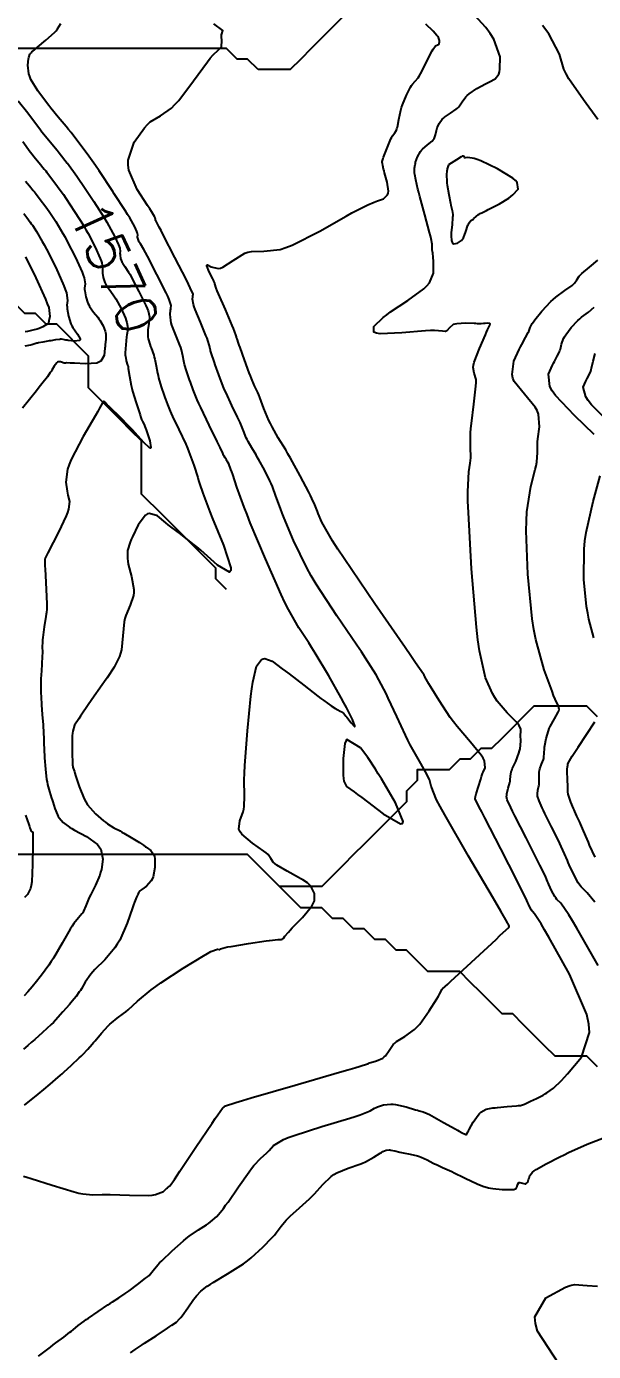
# Model space of a CAD drawing. Header units: metres. Extents: x 837475 to 838479, y 1189012 to 1191015.
# Drawn here: x 837562.2 to 837615.7, y 1190476.2 to 1190601 of the extents above; entities that cross this region are included whole.
import ezdxf

# ---------------------------------------------------------------- set-up
doc = ezdxf.new("R2010")
doc.units = ezdxf.units.M
doc.header["$LTSCALE"] = 0.3
for name, color, linetype in [('COTAS 10', 1, 'Continuous'), ('COTAS INT', 252, 'Continuous'), ('DRENAJE', 5, 'Continuous')]:
    doc.layers.add(name, color=color, linetype=linetype)
doc.styles.get("Standard").update_dxf_attribs({"font": 'simplex.shx'})

msp = doc.modelspace()

# ---------------------------------------------------------------- linework, layer by layer
at = {"layer": 'COTAS 10'}
for points in [[(837616.09, 1190592.24), (837614.75, 1190594.11), (837613.38, 1190596.07), (837613.11, 1190596.55), (837612.89, 1190597), (837612.5, 1190598.42), (837611.49, 1190600.33), (837610.88, 1190601.1)], [(837561.46, 1190594.01), (837562.38, 1190592.87), (837563.27, 1190591.65), (837563.49, 1190591.36), (837563.69, 1190591.09), (837564.34, 1190590.31), (837564.95, 1190589.58), (837565.13, 1190589.35), (837565.33, 1190589.11), (837566.07, 1190588.14), (837566.09, 1190588.12), (837566.97, 1190586.91), (837567.23, 1190586.53), (837567.51, 1190586.13), (837568.58, 1190584.53), (837569.58, 1190582.96), (837569.8, 1190582.58), (837570.01, 1190582.24), (837570.58, 1190581.18), (837570.92, 1190580.43), (837570.98, 1190580.27), (837571.03, 1190580.13), (837571.08, 1190579.82), (837571.05, 1190579.61), (837571.06, 1190579.54), (837571.06, 1190579.47), (837571.11, 1190579.16), (837571.22, 1190578.84), (837571.26, 1190578.75), (837571.31, 1190578.67), (837571.51, 1190578.39), (837571.86, 1190577.86), (837572, 1190577.63), (837572.15, 1190577.35), (837572.84, 1190576.04), (837573.49, 1190574.73), (837573.61, 1190574.45), (837573.7, 1190574.21), (837573.83, 1190573.66), (837573.79, 1190573.29), (837573.77, 1190573.17), (837573.76, 1190573.03), (837573.69, 1190572.44), (837573.69, 1190571.78), (837573.72, 1190571.59), (837573.76, 1190571.41), (837573.94, 1190570.85), (837573.98, 1190570.72), (837574.24, 1190570.05), (837574.29, 1190569.86), (837574.34, 1190569.68), (837574.46, 1190569.03), (837574.59, 1190568.34), (837574.64, 1190568.13), (837574.69, 1190567.91), (837574.95, 1190567.06), (837575.22, 1190566.25), (837575.28, 1190566.06), (837575.34, 1190565.89), (837575.52, 1190565.39), (837575.77, 1190564.78), (837575.88, 1190564.54), (837576.01, 1190564.27), (837576.6, 1190563.05), (837577.25, 1190561.67), (837577.41, 1190561.29), (837577.55, 1190560.93), (837578.01, 1190559.67), (837578.38, 1190558.53), (837578.47, 1190558.24), (837578.56, 1190557.96), (837578.85, 1190557.05), (837579.32, 1190555.79), (837579.52, 1190555.29), (837579.74, 1190554.72), (837580.82, 1190552.14), (837581.51, 1190550.02), (837581.49, 1190549.75), (837581.39, 1190549.61), (837580.26, 1190550.27), (837578.68, 1190551.66), (837578.3, 1190551.98), (837577.93, 1190552.28), (837576.8, 1190553.17), (837575.85, 1190553.87), (837575.61, 1190554.05), (837575.37, 1190554.24), (837574.58, 1190554.89), (837573.85, 1190555.14), (837573.65, 1190555.08), (837573.46, 1190554.97), (837572.78, 1190554.07), (837572.22, 1190552.93), (837572.1, 1190552.66), (837572, 1190552.41), (837571.77, 1190551.65), (837571.75, 1190550.89), (837571.78, 1190550.63), (837571.82, 1190550.35), (837572.13, 1190549.18), (837572.36, 1190547.98), (837572.36, 1190547.68), (837572.33, 1190547.39), (837572.01, 1190546.48), (837571.6, 1190545.53), (837571.52, 1190545.23), (837571.46, 1190544.91), (837571.33, 1190543.6), (837571.19, 1190542.28), (837571.11, 1190541.95), (837571.02, 1190541.64), (837570.52, 1190540.64), (837569.83, 1190539.64), (837569.6, 1190539.31), (837569.37, 1190538.97), (837568.41, 1190537.59), (837567.53, 1190536.3), (837567.34, 1190536.02), (837567.17, 1190535.77), (837566.78, 1190535.17), (837566.6, 1190534.62), (837566.57, 1190534.42), (837566.55, 1190534.19), (837566.53, 1190533.16), (837566.56, 1190532.17), (837566.57, 1190531.97), (837566.58, 1190531.8), (837566.59, 1190531.44), (837566.61, 1190531.3), (837566.62, 1190531.26), (837566.62, 1190531.23), (837566.65, 1190531.13), (837566.75, 1190530.82), (837566.8, 1190530.65), (837566.87, 1190530.44), (837567.19, 1190529.4), (837567.67, 1190528.24), (837567.83, 1190527.95), (837568, 1190527.68), (837568.74, 1190526.83), (837569.5, 1190526.18), (837569.69, 1190526.03), (837569.88, 1190525.89), (837570.47, 1190525.52), (837571.06, 1190525.21), (837571.23, 1190525.11), (837571.41, 1190525.01), (837572.12, 1190524.6), (837572.75, 1190524.22), (837572.88, 1190524.14), (837573, 1190524.07), (837573.27, 1190523.88), (837573.47, 1190523.73), (837573.54, 1190523.68), (837573.62, 1190523.62), (837573.96, 1190523.38), (837574.25, 1190522.97), (837574.3, 1190522.8), (837574.33, 1190522.61), (837574.34, 1190521.76), (837574.17, 1190520.88), (837574.09, 1190520.68), (837574, 1190520.5), (837573.56, 1190520.02), (837573.12, 1190519.7), (837573.03, 1190519.63), (837572.96, 1190519.56), (837572.81, 1190519.38), (837572.74, 1190519.23), (837572.72, 1190519.19), (837572.7, 1190519.15), (837572.61, 1190518.98), (837572.42, 1190518.5), (837572.33, 1190518.25), (837572.22, 1190517.97), (837571.72, 1190516.53), (837571.03, 1190514.93), (837570.8, 1190514.55), (837570.57, 1190514.19), (837569.61, 1190513.07), (837568.69, 1190512.16), (837568.48, 1190511.93), (837568.3, 1190511.71), (837567.78, 1190510.96), (837567.41, 1190510.34), (837567.32, 1190510.19), (837567.22, 1190510.04), (837566.91, 1190509.61), (837566.55, 1190509.17), (837566.42, 1190509.02), (837566.28, 1190508.85), (837565.68, 1190508.16), (837564.97, 1190507.4), (837564.77, 1190507.18), (837564.55, 1190506.97), (837563.74, 1190506.22), (837563.02, 1190505.57), (837562.86, 1190505.43), (837562.72, 1190505.3), (837562.36, 1190504.99), (837561.95, 1190504.65)], [(837602.02, 1190587.97), (837601.9, 1190587.6), (837601.89, 1190587.52), (837601.88, 1190587.43), (837601.84, 1190587.02), (837601.86, 1190586.45), (837601.88, 1190586.26), (837601.9, 1190586.06), (837602.05, 1190585.19), (837602.22, 1190584.37), (837602.26, 1190584.19), (837602.29, 1190584.04), (837602.38, 1190583.66), (837602.42, 1190583.31), (837602.42, 1190583.17), (837602.41, 1190583.02), (837602.36, 1190582.32), (837602.29, 1190581.6), (837602.29, 1190581.43), (837602.28, 1190581.28), (837602.3, 1190580.85), (837602.41, 1190580.61), (837602.47, 1190580.57), (837602.54, 1190580.55), (837602.88, 1190580.6), (837603.26, 1190580.86), (837603.35, 1190580.97), (837603.43, 1190581.1), (837603.66, 1190581.7), (837603.85, 1190582.28), (837603.9, 1190582.4), (837603.96, 1190582.5), (837604.13, 1190582.72), (837604.32, 1190582.83), (837604.38, 1190582.87), (837604.43, 1190582.91), (837604.65, 1190583.1), (837604.87, 1190583.29), (837604.93, 1190583.34), (837605, 1190583.38), (837605.23, 1190583.5), (837605.62, 1190583.68), (837605.78, 1190583.76), (837605.96, 1190583.86), (837606.82, 1190584.31), (837607.71, 1190584.84), (837607.91, 1190584.99), (837608.09, 1190585.14), (837608.58, 1190585.68), (837608.51, 1190586.31), (837608.33, 1190586.51), (837608.08, 1190586.73), (837606.63, 1190587.6), (837605.06, 1190588.35), (837604.73, 1190588.48), (837604.45, 1190588.58), (837603.86, 1190588.68), (837603.63, 1190588.63), (837603.59, 1190588.63), (837603.55, 1190588.64), (837603.51, 1190588.75), (837603.4, 1190588.8), (837603.32, 1190588.78), (837603.23, 1190588.74), (837602.77, 1190588.46), (837602.02, 1190587.97)], [(837615.83, 1190518.5), (837615.09, 1190519.38), (837614.54, 1190519.94), (837614.4, 1190520.12), (837614.26, 1190520.32), (837613.8, 1190521.17), (837613.41, 1190522.03), (837613.31, 1190522.24), (837613.23, 1190522.43), (837612.97, 1190523.05), (837612.65, 1190523.76), (837612.53, 1190524.02), (837612.39, 1190524.31), (837611.74, 1190525.59), (837611.11, 1190526.85), (837610.97, 1190527.13), (837610.85, 1190527.38), (837610.56, 1190528.04), (837610.43, 1190528.48), (837610.42, 1190528.59), (837610.41, 1190528.7), (837610.46, 1190529.06), (837610.54, 1190529.45), (837610.56, 1190529.57), (837610.57, 1190529.7), (837610.56, 1190530.23), (837610.58, 1190530.78), (837610.6, 1190530.92), (837610.63, 1190531.06), (837610.8, 1190531.52), (837610.97, 1190531.94), (837611, 1190532.05), (837611.02, 1190532.16), (837611.05, 1190532.53), (837611.07, 1190532.97), (837611.09, 1190533.12), (837611.11, 1190533.28), (837611.22, 1190533.93), (837611.44, 1190534.66), (837611.52, 1190534.86), (837611.61, 1190535.06), (837612.02, 1190535.78), (837612.37, 1190536.4), (837612.42, 1190536.54), (837612.45, 1190536.66), (837612.4, 1190536.98), (837612.08, 1190537.63), (837611.94, 1190537.97), (837611.79, 1190538.37), (837611.03, 1190540.38), (837610.26, 1190543.25), (837610.08, 1190544.19), (837609.92, 1190545.21), (837609.5, 1190549.41), (837609.35, 1190553.49), (837609.37, 1190554.42), (837609.42, 1190555.27), (837609.79, 1190557.66), (837610.21, 1190559.26), (837610.29, 1190559.63), (837610.34, 1190559.96), (837610.41, 1190560.86), (837610.42, 1190561.64), (837610.43, 1190561.89), (837610.46, 1190562.16), (837610.6, 1190563.28), (837610.5, 1190564.49), (837610.37, 1190564.83), (837610.19, 1190565.16), (837609.18, 1190566.36), (837608.23, 1190567.55), (837608.1, 1190567.89), (837608.02, 1190568.23), (837608.2, 1190569.47), (837608.69, 1190570.57), (837608.81, 1190570.83), (837608.93, 1190571.06), (837609.28, 1190571.72), (837609.54, 1190572.17), (837609.59, 1190572.28), (837609.63, 1190572.38), (837609.73, 1190572.66), (837609.92, 1190573.04), (837610.03, 1190573.2), (837610.16, 1190573.37), (837610.83, 1190574.2), (837611.67, 1190575.09), (837611.9, 1190575.3), (837612.13, 1190575.51), (837612.98, 1190576.13), (837613.67, 1190576.62), (837613.81, 1190576.73), (837613.92, 1190576.84), (837614.13, 1190577.14), (837614.34, 1190577.48), (837614.46, 1190577.6), (837614.6, 1190577.73), (837615.32, 1190578.33), (837616.12, 1190579)], [(837612.44, 1190475), (837610.43, 1190478.09), (837610.22, 1190478.79), (837610.16, 1190479.44), (837611.21, 1190481.23), (837613.05, 1190482.24), (837613.49, 1190482.4), (837613.89, 1190482.49), (837615.11, 1190482.37), (837616.08, 1190482.33)]]:
    msp.add_lwpolyline(points, dxfattribs=at)
at = {"layer": 'COTAS INT'}
for points in [[(837616.13, 1190512.55), (837614.14, 1190516.05), (837613.73, 1190516.74), (837613.38, 1190517.31), (837612.61, 1190518.4), (837612.24, 1190518.77), (837612.15, 1190518.9), (837612.06, 1190519.03), (837611.75, 1190519.6), (837611.48, 1190520.17), (837611.42, 1190520.31), (837611.36, 1190520.44), (837611.19, 1190520.85), (837610.82, 1190521.64), (837610.64, 1190522), (837610.42, 1190522.44), (837609.35, 1190524.55), (837608.28, 1190526.65), (837608.07, 1190527.07), (837607.89, 1190527.43), (837607.55, 1190528.14), (837607.5, 1190528.47), (837607.51, 1190528.59), (837607.52, 1190528.71), (837607.65, 1190529.24), (837607.8, 1190529.77), (837607.83, 1190529.9), (837607.85, 1190530.02), (837607.87, 1190530.38), (837607.94, 1190530.77), (837607.99, 1190530.92), (837608.04, 1190531.08), (837608.36, 1190531.77), (837608.67, 1190532.55), (837608.73, 1190532.75), (837608.78, 1190532.95), (837608.83, 1190533.66), (837608.82, 1190534.25), (837608.82, 1190534.38), (837608.83, 1190534.49), (837608.86, 1190534.79), (837608.69, 1190535.15), (837608.56, 1190535.31), (837608.41, 1190535.49), (837607.57, 1190536.33), (837606.62, 1190537.45), (837606.39, 1190537.8), (837606.17, 1190538.17), (837605.5, 1190539.65), (837604.95, 1190542.19), (837604.8, 1190543.23), (837604.67, 1190544.41), (837604.2, 1190549.9), (837603.9, 1190555.22), (837603.86, 1190556.3), (837603.84, 1190557.21), (837603.93, 1190559.06), (837604.08, 1190559.87), (837604.11, 1190560.12), (837604.12, 1190560.38), (837604.11, 1190561.42), (837604.11, 1190562.72), (837604.14, 1190563.14), (837604.18, 1190563.59), (837604.42, 1190565.44), (837604.61, 1190567.12), (837604.62, 1190567.46), (837604.62, 1190567.75), (837604.45, 1190568.36), (837604.35, 1190568.88), (837604.39, 1190569.11), (837604.45, 1190569.38), (837604.94, 1190570.68), (837605.5, 1190571.96), (837605.61, 1190572.22), (837605.71, 1190572.44), (837605.92, 1190572.88), (837605.95, 1190573.01), (837605.93, 1190573.03), (837605.91, 1190573.04), (837605.72, 1190573.05), (837605.47, 1190573.03), (837605.4, 1190573.02), (837605.34, 1190573.02), (837605.12, 1190573.01), (837604.77, 1190573.01), (837604.61, 1190573.02), (837604.44, 1190573.02), (837603.62, 1190573.05), (837602.8, 1190573.01), (837602.62, 1190572.97), (837602.47, 1190572.92), (837602.11, 1190572.62), (837601.88, 1190572.35), (837601.81, 1190572.31), (837601.74, 1190572.28), (837601.46, 1190572.32), (837600.7, 1190572.37), (837600.32, 1190572.36), (837599.87, 1190572.33), (837597.63, 1190572.14), (837595.58, 1190572.07), (837595.24, 1190572.12), (837595, 1190572.2), (837594.99, 1190572.76), (837595.87, 1190573.6), (837596.2, 1190573.85), (837596.56, 1190574.13), (837598.19, 1190575.2), (837599.7, 1190576.3), (837599.99, 1190576.58), (837600.22, 1190576.85), (837600.6, 1190577.76), (837600.6, 1190578.51), (837600.6, 1190578.69), (837600.6, 1190578.85), (837600.58, 1190579.3), (837600.54, 1190579.63), (837600.54, 1190579.71), (837600.53, 1190579.78), (837600.5, 1190580.01), (837600.48, 1190580.21), (837600.48, 1190580.26), (837600.48, 1190580.31), (837600.49, 1190580.49), (837600.4, 1190581.01), (837600.33, 1190581.29), (837600.25, 1190581.61), (837599.8, 1190583.26), (837599.33, 1190584.98), (837599.23, 1190585.36), (837599.14, 1190585.7), (837598.94, 1190586.56), (837598.85, 1190587.08), (837598.83, 1190587.2), (837598.82, 1190587.32), (837598.81, 1190587.66), (837598.87, 1190588), (837598.9, 1190588.11), (837598.93, 1190588.23), (837599.1, 1190588.72), (837599.38, 1190589.22), (837599.48, 1190589.35), (837599.59, 1190589.47), (837600.06, 1190589.85), (837600.5, 1190590.22), (837600.59, 1190590.32), (837600.67, 1190590.42), (837600.81, 1190590.81), (837600.9, 1190591.22), (837600.93, 1190591.33), (837600.97, 1190591.45), (837601.14, 1190591.86), (837601.43, 1190592.27), (837601.54, 1190592.38), (837601.66, 1190592.48), (837602.21, 1190592.84), (837602.76, 1190593.21), (837602.88, 1190593.33), (837603, 1190593.44), (837603.3, 1190593.9), (837603.66, 1190594.38), (837603.8, 1190594.52), (837603.96, 1190594.66), (837604.71, 1190595.16), (837605.51, 1190595.61), (837605.7, 1190595.72), (837605.88, 1190595.81), (837606.42, 1190596.08), (837606.77, 1190596.53), (837606.82, 1190596.74), (837606.87, 1190596.98), (837606.89, 1190598.17), (837606.3, 1190599.83), (837605.96, 1190600.36), (837605.54, 1190600.93), (837603.39, 1190603.27)], [(837561.96, 1190492.69), (837562.28, 1190492.59), (837562.67, 1190492.47), (837564.65, 1190491.83), (837566.72, 1190491.21), (837567.16, 1190491.1), (837567.55, 1190491.01), (837568.49, 1190490.92), (837569.38, 1190490.97), (837569.72, 1190490.97), (837570.12, 1190490.96), (837571.94, 1190490.89), (837573.71, 1190490.88), (837574.09, 1190490.91), (837574.41, 1190490.95), (837575.15, 1190491.23), (837575.47, 1190491.54), (837575.54, 1190491.6), (837575.6, 1190491.65), (837575.71, 1190491.74), (837575.75, 1190491.77), (837575.76, 1190491.78), (837575.77, 1190491.78), (837575.8, 1190491.81), (837576.19, 1190492.38), (837576.42, 1190492.73), (837576.71, 1190493.16), (837578.21, 1190495.42), (837579.73, 1190497.68), (837580.03, 1190498.12), (837580.27, 1190498.48), (837580.71, 1190499.08), (837580.79, 1190499.16), (837580.82, 1190499.18), (837580.83, 1190499.2), (837580.9, 1190499.28), (837581.96, 1190499.63), (837582.61, 1190499.83), (837583.41, 1190500.06), (837587.58, 1190501.27), (837591.75, 1190502.47), (837592.55, 1190502.7), (837593.2, 1190502.89), (837594.28, 1190503.23), (837594.48, 1190503.31), (837594.58, 1190503.35), (837594.69, 1190503.39), (837595.25, 1190503.55), (837595.84, 1190503.82), (837595.97, 1190503.92), (837596.09, 1190504.03), (837596.43, 1190504.53), (837596.81, 1190505.08), (837596.96, 1190505.23), (837597.13, 1190505.37), (837597.91, 1190505.85), (837598.82, 1190506.5), (837599.06, 1190506.75), (837599.31, 1190507.02), (837600.21, 1190508.25), (837600.93, 1190509.41), (837601.07, 1190509.64), (837601.18, 1190509.83), (837601.38, 1190510.19), (837601.41, 1190510.28), (837601.42, 1190510.29), (837601.43, 1190510.31), (837601.46, 1190510.33), (837601.96, 1190510.78), (837602.26, 1190511.05), (837602.63, 1190511.4), (837604.57, 1190513.2), (837606.51, 1190515), (837606.88, 1190515.36), (837607.19, 1190515.64), (837607.7, 1190516.13), (837607.74, 1190516.21), (837607.74, 1190516.23), (837607.74, 1190516.25), (837607.71, 1190516.33), (837607.68, 1190516.4), (837607.67, 1190516.41), (837607.66, 1190516.42), (837607.65, 1190516.44), (837607.65, 1190516.44), (837607.65, 1190516.45), (837607.64, 1190516.45), (837607.64, 1190516.45), (837607.64, 1190516.46), (837607.64, 1190516.46), (837607.64, 1190516.46), (837607.64, 1190516.46), (837607.62, 1190516.49), (837607.6, 1190516.53), (837607.55, 1190516.63), (837606.96, 1190517.66), (837606.6, 1190518.26), (837606.17, 1190519), (837603.91, 1190522.84), (837601.68, 1190526.73), (837601.25, 1190527.51), (837600.91, 1190528.16), (837600.38, 1190529.43), (837600.23, 1190530.05), (837600.12, 1190530.29), (837599.99, 1190530.56), (837599.29, 1190531.8), (837598.42, 1190533.32), (837598.19, 1190533.77), (837597.96, 1190534.23), (837597.14, 1190535.99), (837596.35, 1190537.72), (837596.14, 1190538.15), (837595.93, 1190538.56), (837595.2, 1190539.91), (837594.2, 1190541.51), (837593.82, 1190542.08), (837593.39, 1190542.72), (837591.5, 1190545.48), (837589.55, 1190548.48), (837589.09, 1190549.26), (837588.67, 1190550.02), (837587.42, 1190552.57), (837586.54, 1190554.69), (837586.35, 1190555.16), (837586.18, 1190555.6), (837585.76, 1190556.77), (837585.42, 1190557.68), (837585.31, 1190557.94), (837585.18, 1190558.21), (837584.67, 1190559.23), (837584.14, 1190560.19), (837584, 1190560.43), (837583.88, 1190560.65), (837583.47, 1190561.32), (837583.13, 1190561.92), (837583.05, 1190562.09), (837582.96, 1190562.26), (837582.69, 1190562.92), (837582.37, 1190563.69), (837582.26, 1190563.94), (837582.14, 1190564.21), (837581.61, 1190565.3), (837581.06, 1190566.48), (837580.92, 1190566.79), (837580.79, 1190567.1), (837580.36, 1190568.2), (837580.03, 1190569.14), (837579.96, 1190569.35), (837579.89, 1190569.54), (837579.71, 1190570.07), (837579.6, 1190570.44), (837579.58, 1190570.53), (837579.55, 1190570.62), (837579.5, 1190570.93), (837579.35, 1190571.43), (837579.27, 1190571.66), (837579.16, 1190571.91), (837578.65, 1190573.14), (837578.15, 1190574.35), (837578.06, 1190574.61), (837577.98, 1190574.82), (837577.88, 1190575.31), (837577.91, 1190575.54), (837577.91, 1190575.59), (837577.92, 1190575.64), (837577.94, 1190575.78), (837577.68, 1190576.39), (837577.52, 1190576.73), (837577.31, 1190577.14), (837576.23, 1190579.26), (837575.14, 1190581.38), (837574.93, 1190581.78), (837574.75, 1190582.11), (837574.46, 1190582.66), (837574.43, 1190582.7), (837574.42, 1190582.72), (837574.41, 1190582.73), (837574.4, 1190582.78), (837574.39, 1190582.83), (837574.39, 1190582.84), (837574.39, 1190582.85), (837574.39, 1190582.89), (837574.38, 1190582.94), (837574.38, 1190582.96), (837574.37, 1190582.98), (837574.31, 1190583.1), (837574.02, 1190583.58), (837573.86, 1190583.83), (837573.66, 1190584.14), (837572.67, 1190585.65), (837571.89, 1190587.47), (837571.83, 1190587.95), (837571.83, 1190588.43), (837572.39, 1190590.1), (837573.38, 1190591.48), (837573.65, 1190591.77), (837573.91, 1190592.02), (837574.86, 1190592.61), (837575.9, 1190593.32), (837576.24, 1190593.65), (837576.59, 1190594.03), (837578, 1190595.88), (837579.29, 1190597.68), (837579.56, 1190598.03), (837579.8, 1190598.32), (837580.34, 1190598.82), (837580.57, 1190598.99), (837580.61, 1190599.07), (837580.63, 1190599.17), (837580.64, 1190599.63), (837580.61, 1190600.11), (837580.62, 1190600.23), (837580.64, 1190600.33), (837580.76, 1190600.62), (837579.89, 1190601.26)], [(837562.04, 1190499.38), (837562.24, 1190499.54), (837563.14, 1190500.27), (837564.06, 1190501.02), (837564.27, 1190501.2), (837564.46, 1190501.35), (837564.97, 1190501.78), (837565.43, 1190502.2), (837565.59, 1190502.34), (837565.76, 1190502.49), (837566.49, 1190503.16), (837567.22, 1190503.83), (837567.39, 1190504), (837567.55, 1190504.16), (837568.01, 1190504.64), (837568.43, 1190505.12), (837568.57, 1190505.28), (837568.71, 1190505.45), (837569.31, 1190506.15), (837569.93, 1190506.84), (837570.1, 1190507), (837570.25, 1190507.14), (837570.79, 1190507.56), (837571.39, 1190508.01), (837571.59, 1190508.18), (837571.81, 1190508.36), (837572.72, 1190509.18), (837573.99, 1190510.23), (837574.43, 1190510.55), (837574.92, 1190510.9), (837577, 1190512.28), (837578.93, 1190513.46), (837579.31, 1190513.68), (837579.63, 1190513.85), (837580.24, 1190514.09), (837580.39, 1190514.04), (837580.43, 1190514.04), (837580.46, 1190514.05), (837580.53, 1190514.1), (837580.96, 1190514.23), (837581.21, 1190514.28), (837581.53, 1190514.34), (837583.17, 1190514.6), (837584.83, 1190514.85), (837585.16, 1190514.9), (837585.43, 1190514.93), (837585.94, 1190514.99), (837586.06, 1190514.99), (837586.17, 1190514.99), (837586.21, 1190515), (837586.23, 1190515), (837586.25, 1190515), (837586.33, 1190515.01), (837586.44, 1190515.07), (837586.47, 1190515.09), (837586.5, 1190515.13), (837586.61, 1190515.29), (837586.94, 1190515.68), (837587.1, 1190515.86), (837587.29, 1190516.07), (837588.25, 1190517.06), (837589.13, 1190518.13), (837589.28, 1190518.38), (837589.38, 1190518.62), (837589.4, 1190519.32), (837589.15, 1190519.82), (837589.08, 1190519.93), (837589, 1190520.04), (837588.74, 1190520.31), (837588.29, 1190520.6), (837588.1, 1190520.71), (837587.88, 1190520.84), (837586.83, 1190521.41), (837585.84, 1190522), (837585.65, 1190522.14), (837585.5, 1190522.26), (837585.27, 1190522.62), (837585.01, 1190523.01), (837584.84, 1190523.16), (837584.63, 1190523.32), (837583.54, 1190524.07), (837582.53, 1190524.91), (837582.37, 1190525.14), (837582.27, 1190525.37), (837582.34, 1190526.18), (837582.67, 1190527.03), (837582.72, 1190527.28), (837582.76, 1190527.53), (837582.78, 1190528.49), (837582.77, 1190530.04), (837582.79, 1190530.67), (837582.83, 1190531.38), (837583.06, 1190534.64), (837583.38, 1190537.9), (837583.47, 1190538.6), (837583.57, 1190539.22), (837583.93, 1190540.73), (837584.38, 1190541.37), (837584.54, 1190541.44), (837584.7, 1190541.47), (837585.41, 1190541.2), (837586.34, 1190540.5), (837586.66, 1190540.27), (837586.99, 1190540.01), (837588.38, 1190538.94), (837589.71, 1190537.91), (837590, 1190537.69), (837590.27, 1190537.49), (837590.96, 1190537), (837591.39, 1190536.73), (837591.49, 1190536.67), (837591.58, 1190536.62), (837591.81, 1190536.5), (837591.96, 1190536.43), (837591.99, 1190536.41), (837592.02, 1190536.39), (837592.12, 1190536.32), (837592.28, 1190536.13), (837592.36, 1190536.04), (837592.44, 1190535.93), (837592.85, 1190535.41), (837593.16, 1190535.06), (837593.19, 1190535.07), (837593.19, 1190535.12), (837592.98, 1190535.7), (837592.4, 1190536.86), (837592.17, 1190537.29), (837591.91, 1190537.76), (837590.73, 1190539.83), (837589.46, 1190541.96), (837589.14, 1190542.47), (837588.85, 1190542.94), (837587.91, 1190544.36), (837586.93, 1190546.08), (837586.6, 1190546.74), (837586.24, 1190547.49), (837584.76, 1190550.85), (837583.34, 1190554.25), (837583.04, 1190555.03), (837582.76, 1190555.72), (837582.08, 1190557.62), (837581.68, 1190558.8), (837581.59, 1190559.06), (837581.51, 1190559.27), (837581.3, 1190559.79), (837581.15, 1190560.05), (837581.11, 1190560.12), (837581.08, 1190560.18), (837580.96, 1190560.37), (837580.87, 1190560.53), (837580.85, 1190560.58), (837580.82, 1190560.63), (837580.75, 1190560.81), (837580.51, 1190561.33), (837580.38, 1190561.59), (837580.23, 1190561.9), (837579.47, 1190563.45), (837578.67, 1190565.11), (837578.49, 1190565.49), (837578.33, 1190565.83), (837577.94, 1190566.79), (837577.69, 1190567.51), (837577.62, 1190567.71), (837577.56, 1190567.9), (837577.33, 1190568.56), (837577.15, 1190569.17), (837577.11, 1190569.33), (837577.07, 1190569.48), (837576.98, 1190569.98), (837576.84, 1190570.56), (837576.78, 1190570.76), (837576.7, 1190570.98), (837576.32, 1190571.93), (837576.32, 1190571.93), (837575.95, 1190572.88), (837575.89, 1190573.1), (837575.84, 1190573.3), (837575.81, 1190573.62), (837575.79, 1190573.88), (837575.83, 1190574.28), (837575.84, 1190574.38), (837575.85, 1190574.47), (837575.88, 1190574.72), (837575.69, 1190575.3), (837575.56, 1190575.59), (837575.4, 1190575.93), (837574.54, 1190577.65), (837573.64, 1190579.36), (837573.46, 1190579.71), (837573.31, 1190579.99), (837572.99, 1190580.52), (837572.87, 1190580.69), (837572.84, 1190580.73), (837572.82, 1190580.78), (837572.76, 1190580.97), (837572.72, 1190581.15), (837572.72, 1190581.19), (837572.72, 1190581.23), (837572.73, 1190581.35), (837572.71, 1190581.53), (837572.68, 1190581.61), (837572.64, 1190581.71), (837572.45, 1190582.14), (837571.98, 1190582.97), (837571.77, 1190583.3), (837571.53, 1190583.69), (837570.52, 1190585.25), (837570.37, 1190585.48), (837569.08, 1190587.42), (837568.74, 1190587.9), (837568.43, 1190588.36), (837567.96, 1190589), (837567.37, 1190589.81), (837566.44, 1190591.01), (837566.21, 1190591.31), (837565.98, 1190591.59), (837565.24, 1190592.47), (837564.53, 1190593.32), (837564.33, 1190593.58), (837564.12, 1190593.86), (837563.32, 1190594.95), (837562.66, 1190596.02), (837562.55, 1190596.29), (837562.45, 1190596.54), (837562.35, 1190597.36), (837562.43, 1190597.96), (837562.46, 1190598.08), (837562.48, 1190598.19), (837562.56, 1190598.41), (837562.64, 1190598.5), (837562.66, 1190598.52), (837562.68, 1190598.54), (837562.75, 1190598.62), (837562.99, 1190598.82), (837563.12, 1190598.93), (837563.28, 1190599.06), (837564.07, 1190599.71), (837564.87, 1190600.44), (837565.03, 1190600.61), (837565.17, 1190600.78), (837565.47, 1190601.3)], [(837563.36, 1190475.73), (837564.49, 1190476.58), (837564.76, 1190476.79), (837565.01, 1190476.98), (837565.75, 1190477.53), (837566.33, 1190477.98), (837566.48, 1190478.09), (837566.63, 1190478.21), (837567.12, 1190478.6), (837567.69, 1190479.03), (837567.88, 1190479.17), (837568.09, 1190479.32), (837569, 1190479.94), (837569.92, 1190480.55), (837570.14, 1190480.69), (837570.35, 1190480.83), (837570.95, 1190481.23), (837571.53, 1190481.62), (837571.72, 1190481.75), (837571.91, 1190481.89), (837572.72, 1190482.47), (837573.47, 1190483.06), (837573.64, 1190483.2), (837573.79, 1190483.34), (837574.18, 1190483.79), (837574.61, 1190484.32), (837574.79, 1190484.51), (837575, 1190484.72), (837575.96, 1190485.65), (837577.03, 1190486.6), (837577.3, 1190486.82), (837577.57, 1190487.03), (837578.45, 1190487.62), (837579.22, 1190488.11), (837579.41, 1190488.24), (837579.59, 1190488.38), (837580.17, 1190488.9), (837580.8, 1190489.65), (837581.01, 1190489.94), (837581.25, 1190490.25), (837582.23, 1190491.69), (837583.23, 1190493.11), (837583.46, 1190493.42), (837583.68, 1190493.69), (837584.34, 1190494.39), (837584.86, 1190494.86), (837584.99, 1190494.99), (837585.12, 1190495.12), (837585.54, 1190495.59), (837586.47, 1190496.15), (837586.92, 1190496.34), (837587.46, 1190496.53), (837590.08, 1190497.36), (837592.71, 1190498.14), (837593.24, 1190498.31), (837593.69, 1190498.46), (837594.63, 1190498.85), (837595.06, 1190499.09), (837595.2, 1190499.15), (837595.34, 1190499.21), (837595.89, 1190499.4), (837596.58, 1190499.48), (837596.8, 1190499.46), (837597.04, 1190499.44), (837598.03, 1190499.21), (837598.93, 1190498.94), (837599.11, 1190498.89), (837599.27, 1190498.84), (837599.63, 1190498.76), (837600.03, 1190498.58), (837600.22, 1190498.49), (837600.45, 1190498.37), (837601.57, 1190497.75), (837602.66, 1190497.14), (837602.87, 1190497.02), (837603.04, 1190496.93), (837603.33, 1190496.76), (837603.38, 1190496.74), (837603.4, 1190496.73), (837603.43, 1190496.72), (837603.55, 1190496.66), (837603.66, 1190496.62), (837603.68, 1190496.61), (837603.7, 1190496.61), (837603.74, 1190496.65), (837603.84, 1190496.85), (837603.9, 1190496.96), (837603.97, 1190497.09), (837604.34, 1190497.76), (837604.81, 1190498.44), (837604.95, 1190498.58), (837605.08, 1190498.71), (837605.59, 1190498.99), (837606.22, 1190499.11), (837606.42, 1190499.14), (837606.65, 1190499.17), (837607.57, 1190499.24), (837608.45, 1190499.3), (837608.63, 1190499.33), (837608.8, 1190499.35), (837609.2, 1190499.47), (837609.52, 1190499.63), (837609.63, 1190499.69), (837609.76, 1190499.75), (837610.33, 1190500), (837610.96, 1190500.32), (837611.13, 1190500.43), (837611.3, 1190500.53), (837611.91, 1190500.97), (837612.68, 1190501.7), (837612.96, 1190502), (837613.26, 1190502.33), (837614.58, 1190503.9), (837615.32, 1190506.21), (837615.25, 1190507.02), (837615.07, 1190507.91), (837613.44, 1190511.72), (837611.47, 1190515.22), (837611.08, 1190515.9), (837610.75, 1190516.45), (837610.13, 1190517.42), (837609.95, 1190517.61), (837609.9, 1190517.67), (837609.85, 1190517.74), (837609.69, 1190518.02), (837609.56, 1190518.31), (837609.53, 1190518.39), (837609.5, 1190518.45), (837609.41, 1190518.66), (837608.99, 1190519.51), (837608.75, 1190519.99), (837608.46, 1190520.57), (837606.95, 1190523.52), (837605.45, 1190526.45), (837605.16, 1190527.01), (837604.93, 1190527.47), (837604.54, 1190528.24), (837604.57, 1190528.47), (837604.6, 1190528.58), (837604.63, 1190528.72), (837604.84, 1190529.41), (837605.06, 1190530.1), (837605.1, 1190530.23), (837605.13, 1190530.33), (837605.19, 1190530.52), (837605.23, 1190530.63), (837605.26, 1190530.69), (837605.3, 1190530.76), (837605.48, 1190531.15), (837605.41, 1190531.81), (837605.29, 1190532.06), (837605.11, 1190532.34), (837604.09, 1190533.58), (837602.84, 1190535.06), (837602.51, 1190535.48), (837602.19, 1190535.9), (837601.14, 1190537.49), (837600.33, 1190538.81), (837600.17, 1190539.08), (837600.04, 1190539.3), (837599.8, 1190539.72), (837599.74, 1190539.84), (837599.73, 1190539.87), (837599.72, 1190539.9), (837599.67, 1190539.99), (837598.93, 1190541.06), (837598.49, 1190541.7), (837597.94, 1190542.49), (837595.09, 1190546.6), (837592.18, 1190550.88), (837591.59, 1190551.77), (837591.09, 1190552.54), (837590.08, 1190554.3), (837589.74, 1190555.12), (837589.67, 1190555.3), (837589.6, 1190555.47), (837589.43, 1190555.93), (837589.15, 1190556.55), (837589.02, 1190556.83), (837588.85, 1190557.15), (837588.04, 1190558.68), (837587.12, 1190560.33), (837586.89, 1190560.74), (837586.68, 1190561.11), (837585.98, 1190562.27), (837585.39, 1190563.3), (837585.24, 1190563.6), (837585.1, 1190563.9), (837584.63, 1190565.02), (837584.23, 1190566.06), (837584.13, 1190566.3), (837584.04, 1190566.52), (837583.75, 1190567.16), (837583.45, 1190567.85), (837583.35, 1190568.1), (837583.24, 1190568.38), (837582.79, 1190569.6), (837582.38, 1190570.76), (837582.3, 1190570.99), (837582.23, 1190571.18), (837582.09, 1190571.57), (837582.05, 1190571.7), (837582.04, 1190571.74), (837582.04, 1190571.77), (837582.02, 1190571.87), (837581.85, 1190572.31), (837581.75, 1190572.55), (837581.63, 1190572.85), (837580.99, 1190574.34), (837580.35, 1190575.83), (837580.23, 1190576.11), (837580.13, 1190576.35), (837579.98, 1190576.75), (837579.98, 1190576.79), (837579.98, 1190576.81), (837579.99, 1190576.84), (837579.91, 1190577.01), (837579.86, 1190577.12), (837579.8, 1190577.24), (837579.47, 1190577.89), (837579.24, 1190578.45), (837579.25, 1190578.51), (837579.29, 1190578.55), (837579.65, 1190578.36), (837580.31, 1190578.2), (837580.53, 1190578.24), (837580.76, 1190578.33), (837581.72, 1190578.96), (837582.81, 1190579.64), (837583.12, 1190579.75), (837583.44, 1190579.82), (837584.61, 1190579.83), (837586.14, 1190580), (837586.69, 1190580.18), (837587.29, 1190580.41), (837589.89, 1190581.74), (837592.38, 1190583.15), (837592.9, 1190583.44), (837593.36, 1190583.69), (837594.42, 1190584.22), (837595.01, 1190584.46), (837595.17, 1190584.52), (837595.33, 1190584.58), (837595.9, 1190584.79), (837596.29, 1190585.15), (837596.34, 1190585.3), (837596.36, 1190585.49), (837596.24, 1190586.35), (837596, 1190587.22), (837595.96, 1190587.4), (837595.91, 1190587.56), (837595.82, 1190587.92), (837595.79, 1190588.1), (837595.79, 1190588.15), (837595.78, 1190588.19), (837595.78, 1190588.3), (837595.86, 1190588.57), (837595.91, 1190588.7), (837595.96, 1190588.86), (837596.26, 1190589.64), (837596.59, 1190590.42), (837596.67, 1190590.58), (837596.75, 1190590.72), (837596.96, 1190590.99), (837597.13, 1190591.26), (837597.17, 1190591.39), (837597.21, 1190591.53), (837597.35, 1190592.26), (837597.53, 1190593.14), (837597.6, 1190593.39), (837597.68, 1190593.64), (837598.06, 1190594.54), (837598.45, 1190595.29), (837598.54, 1190595.45), (837598.63, 1190595.58), (837598.88, 1190595.85), (837599.16, 1190596.18), (837599.27, 1190596.34), (837599.38, 1190596.54), (837599.88, 1190597.53), (837600.37, 1190598.51), (837600.48, 1190598.71), (837600.57, 1190598.87), (837600.8, 1190599.18), (837600.94, 1190599.25), (837600.97, 1190599.27), (837601, 1190599.29), (837601.09, 1190599.33), (837601.15, 1190599.41), (837601.16, 1190599.45), (837601.17, 1190599.49), (837601.17, 1190599.69), (837601.07, 1190599.97), (837601.01, 1190600.06), (837600.94, 1190600.16), (837600.58, 1190600.56), (837599.9, 1190601.22)], [(837561.88, 1190590.18), (837562.58, 1190589.21), (837562.76, 1190588.98), (837562.92, 1190588.77), (837563.43, 1190588.16), (837563.91, 1190587.58), (837564.06, 1190587.4), (837564.16, 1190587.27), (837564.21, 1190587.2), (837564.82, 1190586.42), (837565.51, 1190585.47), (837565.72, 1190585.17), (837565.94, 1190584.85), (837566.78, 1190583.58), (837567.63, 1190582.23), (837567.84, 1190581.86), (837568.05, 1190581.5), (837568.72, 1190580.22), (837569.2, 1190579.15), (837569.29, 1190578.92), (837569.35, 1190578.73), (837569.42, 1190578.28), (837569.39, 1190577.99), (837569.39, 1190577.89), (837569.4, 1190577.78), (837569.47, 1190577.35), (837569.63, 1190576.89), (837569.69, 1190576.77), (837569.75, 1190576.65), (837570.04, 1190576.25), (837570.41, 1190575.74), (837570.53, 1190575.55), (837570.66, 1190575.34), (837571.15, 1190574.43), (837571.57, 1190573.52), (837571.65, 1190573.31), (837571.71, 1190573.12), (837571.78, 1190572.6), (837571.72, 1190572.12), (837571.7, 1190571.95), (837571.68, 1190571.77), (837571.6, 1190571.01), (837571.55, 1190570.25), (837571.55, 1190570.08), (837571.56, 1190569.93), (837571.59, 1190569.78), (837571.65, 1190569.52), (837571.77, 1190569.11), (837571.81, 1190568.97), (837571.84, 1190568.8), (837571.95, 1190568.08), (837572.11, 1190567.2), (837572.17, 1190566.93), (837572.24, 1190566.65), (837572.57, 1190565.55), (837572.88, 1190564.61), (837572.95, 1190564.42), (837573, 1190564.26), (837573.09, 1190563.98), (837573.14, 1190563.87), (837573.16, 1190563.83), (837573.18, 1190563.78), (837573.29, 1190563.56), (837573.45, 1190563.16), (837573.51, 1190563), (837573.58, 1190562.81), (837573.86, 1190561.96), (837573.97, 1190561.33), (837573.92, 1190561.29), (837573.85, 1190561.3), (837573.3, 1190561.82), (837572.48, 1190562.73), (837572.24, 1190563), (837571.99, 1190563.26), (837571.01, 1190564.26), (837570.16, 1190565.09), (837570, 1190565.25), (837569.86, 1190565.38), (837569.63, 1190565.62), (837569.59, 1190565.65), (837569.58, 1190565.66), (837569.57, 1190565.68), (837569.55, 1190565.68), (837569.55, 1190565.68), (837569.55, 1190565.69), (837569.53, 1190565.69), (837569.51, 1190565.68), (837569.5, 1190565.68), (837569.5, 1190565.67), (837569.47, 1190565.64), (837569.44, 1190565.6), (837569.43, 1190565.59), (837569.43, 1190565.58), (837569.41, 1190565.55), (837569.12, 1190565.04), (837568.95, 1190564.73), (837568.73, 1190564.35), (837567.58, 1190562.37), (837566.46, 1190560.22), (837566.26, 1190559.73), (837566.1, 1190559.29), (837565.94, 1190558.07), (837566.08, 1190557.23), (837566.11, 1190557.03), (837566.15, 1190556.84), (837566.28, 1190556.26), (837566.2, 1190555.52), (837566.11, 1190555.22), (837565.98, 1190554.89), (837565.26, 1190553.37), (837564.25, 1190551.43), (837564.05, 1190551.05), (837564.02, 1190550.98), (837564.02, 1190550.96), (837564.01, 1190550.93), (837563.98, 1190550.8), (837563.97, 1190550.38), (837563.98, 1190550.16), (837563.99, 1190549.9), (837564.05, 1190548.61), (837564.12, 1190547.31), (837564.14, 1190547.06), (837564.15, 1190546.84), (837564.17, 1190546.44), (837564.17, 1190546.31), (837564.16, 1190546.28), (837564.16, 1190546.24), (837564.16, 1190546.12), (837564.12, 1190545.79), (837564.1, 1190545.63), (837564.07, 1190545.43), (837563.92, 1190544.45), (837563.78, 1190543.43), (837563.76, 1190543.21), (837563.74, 1190543.02), (837563.73, 1190542.54), (837563.74, 1190542.1), (837563.74, 1190541.93), (837563.73, 1190541.74), (837563.67, 1190540.86), (837563.61, 1190539.87), (837563.6, 1190539.61), (837563.59, 1190539.35), (837563.59, 1190538.47), (837563.63, 1190537.61), (837563.64, 1190537.36), (837563.66, 1190537.11), (837563.73, 1190536.18), (837563.8, 1190535.22), (837563.82, 1190534.95), (837563.83, 1190534.68), (837563.87, 1190533.69), (837563.92, 1190532.68), (837563.93, 1190532.4), (837563.95, 1190532.11), (837564.03, 1190531.05), (837564.14, 1190530.06), (837564.18, 1190529.83), (837564.22, 1190529.6), (837564.4, 1190528.92), (837564.6, 1190528.31), (837564.66, 1190528.14), (837564.71, 1190527.97), (837564.92, 1190527.33), (837565.16, 1190526.74), (837565.24, 1190526.59), (837565.33, 1190526.45), (837565.71, 1190526.02), (837566.3, 1190525.58), (837566.52, 1190525.44), (837566.77, 1190525.29), (837567.89, 1190524.68), (837568.92, 1190523.95), (837569.1, 1190523.72), (837569.25, 1190523.49), (837569.45, 1190522.57), (837569.3, 1190521.59), (837569.23, 1190521.32), (837569.15, 1190521.05), (837568.73, 1190520.1), (837568.29, 1190519.22), (837568.18, 1190519), (837568.09, 1190518.8), (837567.83, 1190518.16), (837567.61, 1190517.64), (837567.54, 1190517.51), (837567.46, 1190517.4), (837567.15, 1190517.04), (837566.71, 1190516.48), (837566.55, 1190516.24), (837566.37, 1190515.96), (837565.61, 1190514.65), (837564.78, 1190513.24), (837564.56, 1190512.9), (837564.35, 1190512.58), (837563.65, 1190511.61), (837563.05, 1190510.86), (837562.9, 1190510.69), (837562.77, 1190510.53), (837562.37, 1190510.06), (837562.02, 1190509.67)], [(837562.15, 1190586.45), (837562.52, 1190586), (837562.88, 1190585.57), (837562.99, 1190585.44), (837563.1, 1190585.3), (837563.54, 1190584.72), (837564.05, 1190584.02), (837564.21, 1190583.8), (837564.37, 1190583.57), (837564.99, 1190582.63), (837565.68, 1190581.5), (837565.88, 1190581.15), (837566.08, 1190580.77), (837566.85, 1190579.25), (837567.48, 1190577.87), (837567.59, 1190577.58), (837567.68, 1190577.33), (837567.76, 1190576.75), (837567.72, 1190576.36), (837567.72, 1190576.24), (837567.74, 1190576.1), (837567.83, 1190575.54), (837568.03, 1190574.94), (837568.11, 1190574.79), (837568.19, 1190574.63), (837568.57, 1190574.11), (837568.97, 1190573.61), (837569.07, 1190573.47), (837569.16, 1190573.33), (837569.46, 1190572.82), (837569.66, 1190572.31), (837569.7, 1190572.17), (837569.72, 1190572.03), (837569.72, 1190571.54), (837569.66, 1190571.02), (837569.65, 1190570.85), (837569.63, 1190570.69), (837569.55, 1190570.02), (837569.24, 1190569.47), (837569.07, 1190569.37), (837568.86, 1190569.29), (837567.81, 1190569.22), (837566.76, 1190569.28), (837566.54, 1190569.29), (837566.37, 1190569.3), (837566.02, 1190569.31), (837565.92, 1190569.3), (837565.89, 1190569.3), (837565.87, 1190569.3), (837565.8, 1190569.3), (837565.71, 1190569.33), (837565.67, 1190569.34), (837565.63, 1190569.35), (837565.44, 1190569.43), (837565.21, 1190569.42), (837565.15, 1190569.38), (837565.09, 1190569.33), (837564.86, 1190569.02), (837564.62, 1190568.62), (837564.55, 1190568.51), (837564.48, 1190568.4), (837564.21, 1190568.01), (837563.68, 1190567.33), (837563.44, 1190567.03), (837563.17, 1190566.69), (837561.86, 1190565.06)], [(837561.98, 1190583.39), (837562.27, 1190583.02), (837562.59, 1190582.57), (837562.69, 1190582.43), (837562.8, 1190582.28), (837563.19, 1190581.69), (837563.73, 1190580.77), (837563.91, 1190580.43), (837564.12, 1190580.04), (837564.99, 1190578.29), (837565.76, 1190576.59), (837565.9, 1190576.23), (837566, 1190575.92), (837566.11, 1190575.21), (837566.05, 1190574.74), (837566.06, 1190574.59), (837566.07, 1190574.42), (837566.19, 1190573.73), (837566.43, 1190573), (837566.52, 1190572.82), (837566.61, 1190572.64), (837567.05, 1190572.02), (837567.31, 1190571.58), (837567.3, 1190571.5), (837567.25, 1190571.44), (837566.78, 1190571.37), (837566.18, 1190571.43), (837566.06, 1190571.45), (837565.95, 1190571.47), (837565.71, 1190571.51), (837565.53, 1190571.54), (837565.46, 1190571.54), (837565.37, 1190571.53), (837564.98, 1190571.48), (837564.52, 1190571.41), (837564.39, 1190571.39), (837564.26, 1190571.36), (837563.78, 1190571.28), (837563.37, 1190571.21), (837563.28, 1190571.19), (837563.21, 1190571.17), (837563.04, 1190571.12), (837562.84, 1190571.05), (837562.75, 1190571.03), (837562.63, 1190571), (837562.07, 1190570.88)], [(837562.15, 1190579.3), (837563.13, 1190577.33), (837564.04, 1190575.31), (837564.2, 1190574.89), (837564.33, 1190574.52), (837564.45, 1190573.68), (837564.35, 1190573.29), (837564.33, 1190573.21), (837564.32, 1190573.15), (837564.3, 1190573.02), (837564.3, 1190572.98), (837564.3, 1190572.97), (837564.3, 1190572.97), (837564.27, 1190572.96), (837564.24, 1190572.95), (837564.23, 1190572.95), (837564.22, 1190572.95), (837564.2, 1190572.94), (837564.12, 1190572.91), (837564.08, 1190572.89), (837564.03, 1190572.86), (837563.77, 1190572.72), (837563.43, 1190572.57), (837563.33, 1190572.53), (837563.23, 1190572.5), (837562.85, 1190572.4), (837562.32, 1190572.28), (837562.12, 1190572.24)], [(837615.76, 1190562.57), (837613.91, 1190564.35), (837612.12, 1190566.24), (837611.81, 1190566.68), (837611.59, 1190567.08), (837611.46, 1190568.25), (837611.84, 1190569.09), (837611.93, 1190569.28), (837612.01, 1190569.46), (837612.28, 1190569.95), (837612.48, 1190570.36), (837612.53, 1190570.48), (837612.57, 1190570.6), (837612.69, 1190571.07), (837612.88, 1190571.61), (837612.97, 1190571.78), (837613.08, 1190571.96), (837613.6, 1190572.64), (837614.23, 1190573.32), (837614.41, 1190573.48), (837614.58, 1190573.63), (837615.22, 1190574.11), (837615.77, 1190574.56)], [(837617.33, 1190563.53), (837615.52, 1190565.35), (837615.2, 1190565.76), (837614.96, 1190566.11), (837614.73, 1190567.04), (837614.98, 1190567.6), (837615.04, 1190567.73), (837615.1, 1190567.85), (837615.28, 1190568.19), (837615.43, 1190568.54), (837615.47, 1190568.68), (837615.51, 1190568.83), (837615.65, 1190569.48), (837615.84, 1190570.19)], [(837615.73, 1190543.42), (837615.26, 1190545.16), (837615.15, 1190545.74), (837615.05, 1190546.35), (837614.8, 1190548.91), (837614.81, 1190551.75), (837614.89, 1190552.54), (837614.99, 1190553.34), (837615.65, 1190556.25), (837616.33, 1190558.66)], [(837615.85, 1190522.74), (837615.33, 1190523.88), (837615.21, 1190524.16), (837615.09, 1190524.43), (837614.75, 1190525.24), (837614.48, 1190525.88), (837614.42, 1190526.04), (837614.35, 1190526.18), (837614.14, 1190526.62), (837613.94, 1190527.05), (837613.88, 1190527.19), (837613.81, 1190527.34), (837613.57, 1190527.94), (837613.37, 1190528.49), (837613.33, 1190528.6), (837613.3, 1190528.69), (837613.27, 1190528.89), (837613.29, 1190529.12), (837613.28, 1190529.24), (837613.28, 1190529.38), (837613.25, 1190530.09), (837613.22, 1190530.79), (837613.22, 1190530.93), (837613.22, 1190531.04), (837613.23, 1190531.26), (837613.26, 1190531.32), (837613.27, 1190531.34), (837613.27, 1190531.36), (837613.27, 1190531.41), (837613.28, 1190531.48), (837613.28, 1190531.5), (837613.28, 1190531.52), (837613.3, 1190531.61), (837613.7, 1190532.27), (837613.94, 1190532.65), (837614.24, 1190533.11), (837615.81, 1190535.49)], [(837593.72, 1190533.04), (837592.44, 1190533.82), (837592.34, 1190533.67), (837592.26, 1190533.45), (837592.09, 1190532.03), (837592.1, 1190530.48), (837592.13, 1190530.16), (837592.17, 1190529.91), (837592.4, 1190529.4), (837593.12, 1190528.91), (837593.46, 1190528.66), (837593.86, 1190528.36), (837595.86, 1190526.84), (837597.5, 1190525.88), (837597.69, 1190525.92), (837597.75, 1190526.09), (837597.02, 1190527.85), (837595.7, 1190530.11), (837595.41, 1190530.6), (837595.14, 1190531.04), (837594.41, 1190532.13), (837593.72, 1190533.04)], [(837562.16, 1190526.7), (837562.46, 1190525.81), (837562.52, 1190525.64), (837562.56, 1190525.5), (837562.64, 1190525.26), (837562.66, 1190525.24), (837562.66, 1190525.22), (837562.68, 1190525.2), (837562.71, 1190525.18), (837562.72, 1190525.17), (837562.73, 1190525.17), (837562.79, 1190525.14), (837562.83, 1190525.07), (837562.84, 1190525.05), (837562.85, 1190525.01), (837562.85, 1190524.85), (837562.83, 1190524.31), (837562.83, 1190524.04), (837562.83, 1190523.71), (837562.82, 1190522.06), (837562.74, 1190520.41), (837562.69, 1190520.07), (837562.63, 1190519.79), (837562.34, 1190519.22), (837562.06, 1190518.94)], [(837572.04, 1190476.03), (837572.48, 1190476.35), (837572.95, 1190476.66), (837573.14, 1190476.79), (837573.37, 1190476.94), (837574.45, 1190477.65), (837575.53, 1190478.36), (837575.75, 1190478.51), (837575.95, 1190478.64), (837576.38, 1190478.93), (837576.68, 1190479.24), (837576.79, 1190479.38), (837576.91, 1190479.53), (837577.44, 1190480.28), (837577.99, 1190481.06), (837578.13, 1190481.24), (837578.26, 1190481.41), (837578.67, 1190481.86), (837579.28, 1190482.32), (837579.54, 1190482.49), (837579.83, 1190482.68), (837581.2, 1190483.49), (837582.69, 1190484.44), (837583.06, 1190484.71), (837583.41, 1190484.99), (837584.53, 1190486), (837585.41, 1190486.92), (837585.61, 1190487.14), (837585.78, 1190487.35), (837586.25, 1190487.96), (837586.72, 1190488.53), (837586.9, 1190488.72), (837587.1, 1190488.91), (837587.98, 1190489.7), (837588.93, 1190490.55), (837589.17, 1190490.79), (837589.4, 1190491.03), (837590.17, 1190491.9), (837590.97, 1190492.67), (837591.23, 1190492.84), (837591.5, 1190493), (837592.58, 1190493.45), (837593.67, 1190493.81), (837593.93, 1190493.92), (837594.19, 1190494.03), (837594.98, 1190494.47), (837595.59, 1190494.85), (837595.72, 1190494.93), (837595.84, 1190495), (837596.16, 1190495.14), (837596.42, 1190495.17), (837596.5, 1190495.16), (837596.59, 1190495.15), (837596.96, 1190495.07), (837597.43, 1190494.94), (837597.59, 1190494.91), (837597.75, 1190494.87), (837598.42, 1190494.75), (837599.11, 1190494.59), (837599.29, 1190494.53), (837599.46, 1190494.47), (837600.03, 1190494.21), (837600.57, 1190493.92), (837600.72, 1190493.85), (837600.88, 1190493.77), (837601.46, 1190493.51), (837602.13, 1190493.22), (837602.34, 1190493.12), (837602.57, 1190493.01), (837603.47, 1190492.57), (837604.33, 1190492.15), (837604.54, 1190492.05), (837604.72, 1190491.97), (837605.26, 1190491.73), (837605.79, 1190491.58), (837605.98, 1190491.55), (837606.19, 1190491.52), (837607.07, 1190491.44), (837607.89, 1190491.42), (837608.05, 1190491.42), (837608.18, 1190491.44), (837608.42, 1190491.52), (837608.48, 1190491.66), (837608.5, 1190491.71), (837608.51, 1190491.75), (837608.56, 1190491.94), (837608.66, 1190492.08), (837608.71, 1190492.09), (837608.76, 1190492.1), (837609, 1190492.02), (837609.26, 1190491.96), (837609.31, 1190491.96), (837609.36, 1190491.98), (837609.5, 1190492.13), (837609.58, 1190492.36), (837609.61, 1190492.43), (837609.63, 1190492.49), (837609.69, 1190492.74), (837609.96, 1190493.06), (837610.11, 1190493.18), (837610.3, 1190493.3), (837611.23, 1190493.85), (837612.52, 1190494.5), (837612.92, 1190494.7), (837613.35, 1190494.91), (837615.09, 1190495.71), (837616.73, 1190496.32)]]:
    msp.add_lwpolyline(points, dxfattribs=at)
at = {"layer": 'DRENAJE'}
for points in [[(837597.08, 1190609.95, 0), (837596.08, 1190608.95, 0), (837596.08, 1190607.95, 0), (837595.08, 1190606.95, 0), (837595.08, 1190603.95, 0), (837594.08, 1190603.95, 0), (837593.08, 1190602.95, 0), (837592.08, 1190601.95, 0), (837591.08, 1190600.95, 0), (837590.08, 1190599.95, 0), (837589.09, 1190598.95, 0), (837588.09, 1190597.95, 0), (837587.09, 1190596.95, 0), (837584.09, 1190596.95, 0)], [(837584.09, 1190596.95, 0), (837583.09, 1190597.95, 0), (837582.09, 1190597.95, 0), (837581.09, 1190598.95, 0), (837561.09, 1190598.95, 0)], [(837581.09, 1190547.97, 0), (837580.09, 1190548.97, 0), (837580.09, 1190549.97, 0), (837579.09, 1190550.97, 0), (837578.09, 1190551.97, 0), (837577.09, 1190552.97, 0), (837576.09, 1190553.97, 0), (837575.09, 1190554.97, 0), (837573.09, 1190556.96, 0), (837573.09, 1190561.96, 0), (837572.09, 1190562.96, 0), (837571.09, 1190563.96, 0), (837569.09, 1190565.96, 0), (837568.09, 1190566.96, 0), (837568.09, 1190569.96, 0), (837567.09, 1190570.96, 0), (837566.09, 1190571.96, 0), (837565.09, 1190572.96, 0), (837564.09, 1190572.96, 0), (837563.09, 1190573.96, 0), (837562.09, 1190573.96, 0), (837561.09, 1190574.96, 0), (837557.1, 1190574.96, 0), (837556.1, 1190575.96, 0)], [(837616.08, 1190535.97, 0), (837615.08, 1190536.97, 0), (837610.08, 1190536.97, 0), (837609.08, 1190535.97, 0), (837608.08, 1190534.97, 0), (837607.08, 1190533.97, 0), (837606.08, 1190532.97, 0), (837605.08, 1190532.97, 0), (837604.08, 1190531.97, 0), (837603.08, 1190531.97, 0), (837602.08, 1190530.97, 0), (837599.08, 1190530.97, 0), (837599.08, 1190529.97, 0), (837598.08, 1190528.97, 0), (837598.08, 1190527.97, 0), (837597.08, 1190526.97, 0), (837596.08, 1190525.98, 0), (837595.08, 1190524.98, 0), (837594.08, 1190523.98, 0), (837593.08, 1190522.98, 0), (837592.08, 1190521.98, 0), (837591.08, 1190520.98, 0), (837590.08, 1190519.98, 0), (837586.09, 1190519.98, 0)], [(837586.09, 1190519.98, 0), (837585.09, 1190520.98, 0), (837584.09, 1190521.98, 0), (837583.09, 1190522.98, 0), (837558.1, 1190522.98, 0)], [(837616.08, 1190502.98, 0), (837615.08, 1190503.98, 0), (837612.08, 1190503.98, 0), (837611.08, 1190504.98, 0), (837610.08, 1190505.98, 0), (837609.08, 1190506.98, 0), (837608.08, 1190507.98, 0), (837607.08, 1190507.98, 0), (837606.08, 1190508.98, 0), (837605.08, 1190509.98, 0), (837604.08, 1190510.98, 0), (837603.08, 1190511.98, 0), (837600.08, 1190511.98, 0), (837599.08, 1190512.98, 0), (837598.08, 1190513.98, 0), (837597.08, 1190513.98, 0), (837596.08, 1190514.98, 0), (837595.08, 1190514.98, 0), (837594.08, 1190515.98, 0), (837593.08, 1190515.98, 0), (837592.08, 1190516.98, 0), (837591.08, 1190516.98, 0), (837590.08, 1190517.98, 0), (837588.09, 1190517.98, 0), (837587.09, 1190518.98, 0), (837586.09, 1190519.98, 0)]]:
    msp.add_polyline3d(points, dxfattribs=at)

# ---------------------------------------------------------------- texts
at = {"layer": 'COTAS 10', "insert": (837566.12, 1190583.45), "char_height": 3.8, "attachment_point": 7, "rotation": 294.4728}
msp.add_mtext('1570', dxfattribs=at)

doc.saveas('drawing.dxf')
